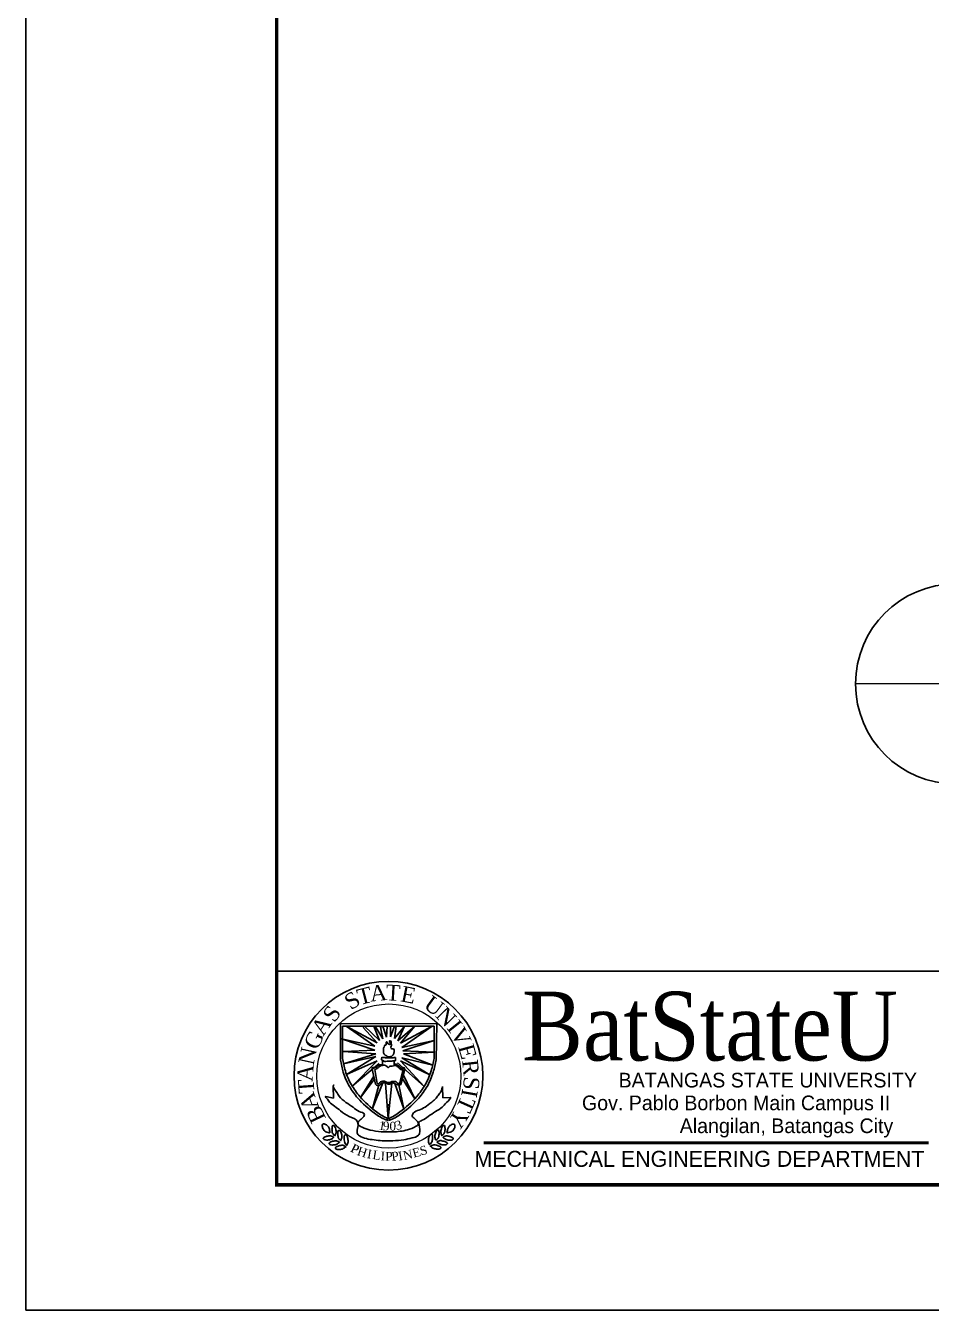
# Model space of a CAD drawing. Header units: millimetres. Extents: x 5 to 430, y 3 to 339.
# Drawn here: x 215.15 to 236.86, y 159.42 to 190.22 of the extents above; entities that cross this region are included whole.
import ezdxf
from ezdxf.enums import TextEntityAlignment as Align

# ---------------------------------------------------------------- set-up
doc = ezdxf.new("R2010")
doc.units = ezdxf.units.MM
doc.header["$MEASUREMENT"] = 0
doc.layers.add('template', color=7, linetype='Continuous')
doc.styles.add('CGOTHIC', font='GOTHIC.TTF')
doc.styles.add('GARAMOND', font='GARA.TTF')
doc.styles.get("Standard").update_dxf_attribs({"font": 'arial.ttf'})

msp = doc.modelspace()

# ---------------------------------------------------------------- linework, layer by layer
at = {"color": 0, "linetype": 'ByBlock', "lineweight": 9}
msp.add_line((240.114, 174.442), (235.044, 174.442), dxfattribs=at)
msp.add_circle((237.441, 174.442), 2.398)
at = {"layer": 'template'}
for p, q in [((215.151, 229.819), (215.151, 159.424)), ((221.168, 167.553), (311.419, 167.553)), ((222.694, 166.296), (225.006, 166.292)), ((222.694, 165.43), (222.694, 166.296)), ((222.743, 166.233), (224.941, 166.233)), ((222.743, 165.464), (222.743, 166.233)), ((223.573, 165.836), (222.835, 166.233)), ((222.835, 166.233), (223.519, 165.76)), ((223.275, 166.233), (223.242, 166.2)), ((223.242, 166.2), (223.573, 165.836)), ((223.633, 165.891), (223.275, 166.233)), ((223.524, 166.233), (223.497, 166.233)), ((223.497, 166.233), (223.633, 165.891)), ((223.714, 165.929), (223.524, 166.233)), ((223.714, 166.233), (223.657, 166.215)), ((223.657, 166.215), (223.714, 165.929)), ((223.796, 165.972), (223.714, 166.233)), ((223.817, 166.233), (223.796, 165.972)), ((223.893, 166.233), (223.817, 166.233)), ((223.991, 166.233), (223.893, 165.977)), ((223.893, 165.977), (223.893, 166.233)), ((224.23, 166.233), (223.991, 165.939)), ((223.991, 165.939), (224.029, 166.233)), ((224.029, 166.233), (223.991, 166.233)), ((224.479, 166.233), (224.072, 165.885)), ((224.072, 165.885), (224.23, 166.233)), ((224.892, 166.233), (224.132, 165.831)), ((224.132, 165.831), (224.479, 166.233)), ((224.17, 165.728), (224.892, 166.233)), ((224.941, 165.458), (224.941, 166.233)), ((224.99, 165.43), (225.006, 166.292)), ((223.519, 165.76), (222.721, 165.934)), ((222.721, 165.934), (223.519, 165.657)), ((224.941, 165.896), (224.17, 165.728)), ((224.192, 165.647), (224.941, 165.896)), ((223.519, 165.657), (222.77, 165.625)), ((222.77, 165.625), (223.541, 165.571)), ((223.541, 165.571), (222.77, 165.336)), ((222.77, 165.336), (223.546, 165.506)), ((223.546, 165.506), (222.844, 165.074)), ((222.844, 165.074), (223.573, 165.408)), ((223.573, 165.408), (222.977, 164.799)), ((223.704, 165.416), (223.704, 165.315)), ((223.983, 165.404), (223.983, 165.303)), ((224.838, 165.069), (224.132, 165.408)), ((224.132, 165.408), (224.7, 164.787)), ((224.17, 165.473), (224.838, 165.069)), ((224.17, 165.473), (224.907, 165.304)), ((224.941, 165.614), (224.192, 165.647)), ((224.203, 165.571), (224.941, 165.614)), ((224.907, 165.304), (224.203, 165.571)), ((222.977, 164.799), (223.627, 165.343)), ((223.458, 165.201), (223.535, 164.846)), ((223.518, 165.193), (223.576, 164.863)), ((224.7, 164.787), (224.067, 165.359)), ((224.193, 165.164), (224.112, 164.857)), ((224.144, 164.84), (224.239, 165.204)), ((222.531, 164.513), (222.52, 164.789)), ((223.492, 165.039), (223.18, 164.524)), ((223.18, 164.524), (223.503, 164.958)), ((223.462, 164.26), (223.709, 164.876)), ((223.617, 164.822), (223.462, 164.26)), ((223.774, 164.86), (223.842, 164.022)), ((223.842, 164.022), (223.926, 164.866)), ((223.996, 164.86), (224.215, 164.255)), ((224.215, 164.255), (224.094, 164.828)), ((224.175, 164.99), (224.479, 164.497)), ((224.479, 164.497), (224.208, 165.061)), ((225.139, 164.791), (225.15, 164.52)), ((222.347, 164.551), (222.531, 164.513)), ((225.15, 164.52), (225.331, 164.526)), ((215.151, 159.424), (314.427, 159.424))]:
    msp.add_line(p, q, dxfattribs=at)
at = {"layer": 'template', "linetype": 'Continuous', "lineweight": 50}
msp.add_line((226.132, 163.441), (236.793, 163.441), dxfattribs=at)
at = {"layer": 'template', "linetype": 'Continuous', "const_width": 0.0853}
msp.add_lwpolyline([(221.168, 162.432), (311.419, 162.432), (311.419, 226.811), (221.168, 226.811)], close=True, dxfattribs=at)
at = {"layer": 'template'}
msp.add_circle((223.846, 165.047), 2.263, dxfattribs=at)
at = {"layer": 'template', "lineweight": 20}
for centre, radius in [((223.846, 165.047), 2.263), ((223.854, 165.04), 1.728)]:
    msp.add_circle(centre, radius, dxfattribs=at)
at = {"layer": 'template', "start_tangent": (-1, 0)}
msp.add_spline([(223.835, 165.505), (223.767, 165.542), (223.731, 165.599), (223.731, 165.661), (223.731, 165.709), (223.745, 165.734), (223.76, 165.782), (223.781, 165.778), (223.788, 165.826), (223.803, 165.862), (223.822, 165.835), (223.859, 165.802), (223.888, 165.802), (223.886, 165.84), (223.873, 165.875), (223.875, 165.887), (223.91, 165.857), (223.91, 165.829), (223.916, 165.803), (223.916, 165.774), (223.905, 165.73), (223.931, 165.689), (223.964, 165.69), (223.984, 165.637), (223.978, 165.594), (223.947, 165.535), (223.917, 165.51), (223.88, 165.503), (223.834, 165.503), (223.836, 165.503)], degree=3, dxfattribs=at)
at = {"layer": 'template'}
for points in [[(222.694, 165.43), (222.764, 165.129), (222.911, 164.793), (223.112, 164.511), (223.513, 164.148), (223.785, 163.991), (223.839, 163.974)], [(222.743, 165.464), (222.814, 165.164), (222.96, 164.828), (223.161, 164.546), (223.562, 164.182), (223.834, 164.025), (223.888, 164.009)], [(224.941, 165.464), (224.87, 165.164), (224.724, 164.828), (224.523, 164.546), (224.122, 164.182), (223.85, 164.025), (223.796, 164.009)], [(224.99, 165.43), (224.919, 165.129), (224.773, 164.793), (224.572, 164.511), (224.171, 164.148), (223.899, 163.991), (223.845, 163.974)], [(223.458, 165.201), (223.457, 165.24), (223.514, 165.248), (223.576, 165.271), (223.651, 165.309), (223.704, 165.315), (223.704, 165.338)], [(224.238, 165.199), (224.225, 165.242), (224.164, 165.228), (224.13, 165.245), (224.104, 165.277), (224.066, 165.3), (224.034, 165.324), (223.983, 165.324)], [(223.535, 164.846), (223.584, 164.81), (223.637, 164.822), (223.671, 164.859), (223.709, 164.876), (223.761, 164.876), (223.802, 164.868), (223.842, 164.848), (223.909, 164.862), (223.95, 164.874), (223.996, 164.86), (224.094, 164.828), (224.144, 164.84)], [(223.576, 164.863), (223.631, 164.863), (223.639, 164.886), (223.677, 164.906), (223.741, 164.921), (223.802, 164.892), (223.84, 164.886), (223.889, 164.889), (223.927, 164.906), (223.982, 164.912), (224.016, 164.909), (224.048, 164.886), (224.066, 164.872), (224.112, 164.857)], [(222.429, 163.682), (222.32, 163.721), (222.269, 163.799), (222.263, 163.876), (222.273, 163.889), (222.339, 163.882), (222.406, 163.822), (222.432, 163.764), (222.44, 163.708), (222.44, 163.681), (222.434, 163.681), (222.419, 163.695), (222.417, 163.695)], [(222.562, 163.607), (222.589, 163.68), (222.582, 163.769), (222.565, 163.821), (222.527, 163.855), (222.51, 163.852), (222.496, 163.804), (222.493, 163.759), (222.5, 163.707), (222.5, 163.687), (222.52, 163.652), (222.562, 163.611), (222.569, 163.611)], [(225.127, 163.612), (225.103, 163.685), (225.114, 163.774), (225.133, 163.825), (225.172, 163.858), (225.189, 163.854), (225.201, 163.805), (225.203, 163.76), (225.194, 163.709), (225.193, 163.688), (225.171, 163.655), (225.128, 163.615), (225.121, 163.616)], [(225.263, 163.681), (225.374, 163.715), (225.428, 163.791), (225.437, 163.867), (225.428, 163.881), (225.361, 163.877), (225.292, 163.82), (225.264, 163.762), (225.253, 163.707), (225.252, 163.68), (225.259, 163.68), (225.274, 163.694), (225.275, 163.693)], [(222.534, 163.571), (222.473, 163.524), (222.385, 163.506), (222.331, 163.508), (222.287, 163.535), (222.285, 163.552), (222.328, 163.579), (222.37, 163.595), (222.421, 163.603), (222.441, 163.608), (222.48, 163.598), (222.531, 163.57), (222.533, 163.564)], [(222.7, 163.489), (222.727, 163.561), (222.721, 163.651), (222.703, 163.702), (222.665, 163.737), (222.648, 163.733), (222.634, 163.685), (222.631, 163.64), (222.638, 163.589), (222.638, 163.568), (222.659, 163.534), (222.7, 163.492), (222.707, 163.492)], [(222.851, 163.382), (222.879, 163.454), (222.872, 163.543), (222.855, 163.595), (222.817, 163.629), (222.799, 163.626), (222.786, 163.578), (222.782, 163.533), (222.789, 163.481), (222.789, 163.461), (222.81, 163.426), (222.851, 163.385), (222.858, 163.385)], [(224.829, 163.398), (224.804, 163.472), (224.815, 163.561), (224.834, 163.612), (224.874, 163.644), (224.891, 163.64), (224.902, 163.592), (224.904, 163.547), (224.895, 163.495), (224.894, 163.475), (224.872, 163.441), (224.829, 163.402), (224.822, 163.402)], [(224.984, 163.499), (224.96, 163.572), (224.971, 163.662), (224.99, 163.712), (225.029, 163.745), (225.046, 163.741), (225.058, 163.692), (225.06, 163.648), (225.051, 163.596), (225.05, 163.576), (225.028, 163.542), (224.985, 163.503), (224.978, 163.503)], [(225.153, 163.574), (225.213, 163.525), (225.3, 163.503), (225.354, 163.503), (225.399, 163.528), (225.401, 163.545), (225.36, 163.573), (225.319, 163.591), (225.268, 163.601), (225.248, 163.608), (225.209, 163.599), (225.156, 163.573), (225.154, 163.567)], [(222.673, 163.453), (222.611, 163.406), (222.523, 163.387), (222.469, 163.389), (222.425, 163.416), (222.424, 163.434), (222.466, 163.46), (222.508, 163.476), (222.559, 163.484), (222.579, 163.49), (222.618, 163.48), (222.669, 163.452), (222.671, 163.445)], [(222.824, 163.345), (222.762, 163.299), (222.674, 163.28), (222.62, 163.282), (222.576, 163.309), (222.575, 163.326), (222.617, 163.353), (222.659, 163.369), (222.711, 163.377), (222.73, 163.383), (222.769, 163.372), (222.821, 163.344), (222.822, 163.338)], [(224.855, 163.361), (224.914, 163.312), (225.001, 163.289), (225.056, 163.289), (225.1, 163.314), (225.103, 163.331), (225.061, 163.36), (225.02, 163.378), (224.969, 163.388), (224.949, 163.394), (224.91, 163.386), (224.858, 163.36), (224.856, 163.353)], [(225.01, 163.462), (225.07, 163.412), (225.157, 163.39), (225.211, 163.39), (225.256, 163.415), (225.258, 163.432), (225.217, 163.461), (225.176, 163.478), (225.125, 163.488), (225.105, 163.495), (225.066, 163.486), (225.013, 163.461), (225.011, 163.454)]]:
    msp.add_spline(points, degree=3, dxfattribs=at)
for points, end_tangent in [([(223.69, 165.485), (223.778, 165.48), (223.869, 165.477), (223.93, 165.478), (223.984, 165.484), (224.014, 165.482), (224.016, 165.453), (224.016, 165.429), (224.005, 165.407), (223.98, 165.404), (223.929, 165.399), (223.841, 165.399), (223.737, 165.396), (223.71, 165.412), (223.68, 165.431), (223.689, 165.486), (223.689, 165.492)], (-1, 0)), ([(223.518, 165.193), (223.593, 165.234), (223.645, 165.28), (223.697, 165.295), (223.75, 165.301), (223.802, 165.28), (223.822, 165.254), (223.842, 165.24), (223.871, 165.266), (223.938, 165.28), (224.002, 165.292), (224.072, 165.26), (224.118, 165.214), (224.176, 165.193), (224.193, 165.202), (224.193, 165.164)], (0, -1))]:
    msp.add_spline(points, degree=3, dxfattribs=dict(at, end_tangent=end_tangent))
for points, knots in [([(222.537, 164.818), (222.486, 164.818), (222.609, 164.654), (222.667, 164.541), (222.822, 164.403), (222.997, 164.301), (223.111, 164.185), (223.294, 164.156), (223.251, 164.063), (223.203, 164.013), (223.14, 163.975), (223.091, 163.876), (223.245, 163.789), (223.422, 163.738), (223.64, 163.7), (223.82, 163.702), (224.031, 163.699), (224.265, 163.727), (224.46, 163.806), (224.567, 163.869), (224.567, 163.937), (224.51, 163.979), (224.473, 164.03), (224.407, 164.064), (224.427, 164.133), (224.488, 164.205), (224.625, 164.227), (224.769, 164.329), (224.905, 164.423), (225.007, 164.526), (225.07, 164.62), (225.126, 164.69), (225.139, 164.779), (225.139, 164.791)], [0, 0, 0, 0, 0.050157, 0.09733, 0.169415, 0.238469, 0.297382, 0.34519, 0.361609, 0.384753, 0.415402, 0.43521, 0.480082, 0.549086, 0.637593, 0.692397, 0.728181, 0.847546, 0.920378, 0.94488, 0.959291, 0.979722, 1.010309, 1.023969, 1.046254, 1.066064, 1.119081, 1.173808, 1.241086, 1.282544, 1.318293, 1.350594, 1.379885, 1.379885, 1.379885, 1.379885]), ([(222.52, 164.811), (222.525, 164.817), (222.533, 164.82), (222.546, 164.82), (222.548, 164.82)], [3.04846765, 3.04846765, 3.04846765, 3.04846765, 3.05886904, 3.06079098, 3.06079098, 3.06079098, 3.06079098]), ([(225.331, 164.526), (225.335, 164.527), (225.359, 164.522), (225.221, 164.393), (225.137, 164.282), (224.965, 164.186), (224.806, 164.079), (224.689, 163.986), (224.564, 163.945), (224.59, 163.814), (224.621, 163.71), (224.547, 163.583), (224.395, 163.555), (224.198, 163.503), (223.955, 163.485), (223.717, 163.479), (223.506, 163.511), (223.32, 163.531), (223.185, 163.579), (223.112, 163.634), (223.086, 163.683), (223.107, 163.772), (223.126, 163.86), (223.096, 164.011), (222.881, 164.055), (222.717, 164.194), (222.564, 164.313), (222.433, 164.402), (222.389, 164.489), (222.318, 164.557), (222.346, 164.553), (222.375, 164.545)], [1.525096, 1.525096, 1.525096, 1.525096, 1.532073, 1.584612, 1.633558, 1.698069, 1.768711, 1.823631, 1.856154, 1.874433, 1.942755, 1.959564, 2.013837, 2.081716, 2.168665, 2.253261, 2.318126, 2.380396, 2.439479, 2.4572, 2.470092, 2.492272, 2.543518, 2.560297, 2.639259, 2.721631, 2.780104, 2.832648, 2.871086, 2.885372, 2.911145, 2.911145, 2.911145, 2.911145]), ([(223.815, 164.355), (223.827, 164.353), (223.848, 164.349), (223.863, 164.351), (223.875, 164.354)], [0, 0, 0, 0, 0.01145534, 0.02007474, 0.02007474, 0.02007474, 0.02007474]), ([(223.815, 164.334), (223.827, 164.332), (223.848, 164.329), (223.863, 164.33), (223.875, 164.334)], [0, 0, 0, 0, 0.01145534, 0.02007474, 0.02007474, 0.02007474, 0.02007474]), ([(223.821, 164.285), (223.831, 164.287), (223.848, 164.289), (223.861, 164.288), (223.868, 164.287)], [0.00178548, 0.00178548, 0.00178548, 0.00178548, 0.01145534, 0.01823656, 0.01823656, 0.01823656, 0.01823656]), ([(223.822, 164.265), (223.832, 164.266), (223.847, 164.269), (223.86, 164.268), (223.866, 164.266)], [0.00231179, 0.00231179, 0.00231179, 0.00231179, 0.01145534, 0.0176246, 0.0176246, 0.0176246, 0.0176246])]:
    msp.add_open_spline(points, degree=3, knots=knots, dxfattribs=at)

# ---------------------------------------------------------------- texts
at = {"layer": 'template', "width": 1}
for s, height, style, p in [('BatStateU', 1.6503, 'GARAMOND', (231.552, 165.413)), ('BATANGAS STATE UNIVERSITY', 0.35128, 'CGOTHIC', (232.938, 164.766)), ('Gov. Pablo Borbon Main Campus II', 0.35128, 'CGOTHIC', (232.179, 164.221)), ('Alangilan, Batangas City', 0.35128, 'CGOTHIC', (233.387, 163.672))]:
    msp.add_text(s, height=height, dxfattribs=dict(at, style=style)).set_placement(p, align=Align.CENTER)
at = {"layer": 'template', "attachment_point": 1}
for s, insert, char_height, width, rotation in [('{\\fTimes New Roman|b0|i0|c0|p18;T}', (223.796, 167.235), 0.37713, 0.3193, 356.815), ('{\\fTimes New Roman|b0|i0|c0|p18;S}', (222.741, 166.926), 0.37713, 29.67394, 33.2318), ('{\\fTimes New Roman|b0|i0|c0|p18;T}', (223.057, 167.103), 0.37713, 29.67394, 14.448), ('{\\fTimes New Roman|b0|i0|c0|p18;A}', (223.38, 167.2), 0.37713, 29.67394, 5.7185), ('{\\fTimes New Roman|b0|i0|c0|p18;E}', (224.192, 167.206), 0.37713, 29.67394, 348.6904), ('{\\fTimes New Roman|b0|i0|c0|p18;U}', (224.885, 166.997), 0.37713, 29.67394, 323.5013), ('{\\fTimes New Roman|b0|i0|c0|p18;S}', (222.242, 166.512), 0.37713, 29.67394, 56.1104), ('{\\fTimes New Roman|b0|i0|c0|p18;N}', (225.221, 166.74), 0.37713, 29.67394, 314.1356), ('{\\fTimes New Roman|b0|i0|c0|p18;A}', (221.967, 166.185), 0.37713, 29.67394, 56.1104), ('{\\fTimes New Roman|b0|i0|c0|p18;I}', (225.521, 166.426), 0.37713, 29.67394, 308.6454), ('{\\fTimes New Roman|b0|i0|c0|p18;G}', (221.802, 165.798), 0.37713, 29.67394, 65.9347), ('{\\fTimes New Roman|b0|i0|c0|p18;V}', (225.653, 166.257), 0.37713, 29.67394, 298.2002), ('{\\fTimes New Roman|b0|i0|c0|p18;N}', (221.679, 165.36), 0.37713, 29.67394, 77.5616), ('{\\fTimes New Roman|b0|i0|c0|p18;E}', (225.877, 165.845), 0.37713, 29.67394, 285.4787), ('{\\fTimes New Roman|b0|i0|c0|p18;R}', (225.985, 165.454), 0.37713, 29.67394, 276.1995), ('{\\fTimes New Roman|b0|i0|c0|p18;A}', (221.648, 164.925), 0.37713, 29.67394, 85.537), ('{\\fTimes New Roman|b0|i0|c0|p18;T}', (221.699, 164.604), 0.37713, 29.67394, 94.2665), ('{\\fTimes New Roman|b0|i0|c0|p18;S}', (226.033, 165.012), 0.37713, 29.67394, 266.0586), ('{\\fTimes New Roman|b0|i0|c0|p18;A}', (221.833, 164.172), 0.37713, 29.67394, 110.3667), ('{\\fTimes New Roman|b0|i0|c0|p18;T}', (225.944, 164.442), 0.37713, 29.67394, 245.978), ('{\\fTimes New Roman|b0|i0|c0|p18;I}', (225.991, 164.686), 0.37713, 29.67394, 259.8108), ('{\\fTimes New Roman|b0|i0|c0|p18;B}', (222.014, 163.866), 0.37713, 29.67394, 115.1841), ('{\\fTimes New Roman|b0|i0|c0|p18;Y}', (225.793, 164.09), 0.37713, 29.67394, 237.494), ('{\\fTimes New Roman|b0|i0|c0|p18;1}', (223.631, 163.97), 0.21119, 29.67394, 350.6967), ('{\\fTimes New Roman|b0|i0|c0|p18;9}', (223.713, 163.949), 0.21119, 29.67394, 359.8965), ('{\\fTimes New Roman|b0|i0|c0|p18;0}', (223.87, 163.944), 0.21119, 29.67394, 359.8965), ('{\\fTimes New Roman|b0|i0|c0|p18;3}', (223.984, 163.947), 0.21119, 29.67394, 14.5727), ('{\\fTimes New Roman|b0|i0|c0|p18;P}', (223.01, 163.427), 0.21119, 29.67394, 333.245), ('{\\fTimes New Roman|b0|i0|c0|p18;P}', (223.016, 163.427), 0.21119, 29.67394, 333.245), ('{\\fTimes New Roman|b0|i0|c0|p18;H}', (223.142, 163.352), 0.21119, 29.67394, 342.3689), ('{\\fTimes New Roman|b0|i0|c0|p18;I}', (223.357, 163.282), 0.21119, 29.67394, 350.7446), ('{\\fTimes New Roman|b0|i0|c0|p18;L}', (223.487, 163.263), 0.21119, 29.67394, 350.6967), ('{\\fTimes New Roman|b0|i0|c0|p18;I}', (223.663, 163.23), 0.21119, 29.67394, 357.8325), ('{\\fTimes New Roman|b0|i0|c0|p18;P}', (223.903, 163.213), 0.21119, 29.67394, 7.5162), ('{\\fTimes New Roman|b0|i0|c0|p18;I}', (224.064, 163.221), 0.21119, 29.67394, 9.0391), ('{\\fTimes New Roman|b0|i0|c0|p18;N}', (224.173, 163.23), 0.21119, 29.67394, 12.9245), ('{\\fTimes New Roman|b0|i0|c0|p18;E}', (224.396, 163.286), 0.21119, 29.67394, 14.5727), ('{\\fTimes New Roman|b0|i0|c0|p18;S}', (224.575, 163.338), 0.21119, 29.67394, 14.5727), ('{\\fTimes New Roman|b0|i0|c0|p18;P}', (223.769, 163.22), 0.21119, 29.67394, 359.8965)]:
    msp.add_mtext(s, dxfattribs=dict(at, insert=insert, char_height=char_height, width=width, rotation=rotation))
at = {"layer": 'template', "linetype": 'Continuous', "lineweight": 0, "insert": (225.907, 163.247), "char_height": 0.38403, "width": 12.18966, "attachment_point": 1}
msp.add_mtext('{\\fCentury Gothic|b0|i0|c0|p34;\\C7;MECHANICAL ENGINEERING DEPARTMENT}', dxfattribs=at)

doc.saveas('drawing.dxf')
